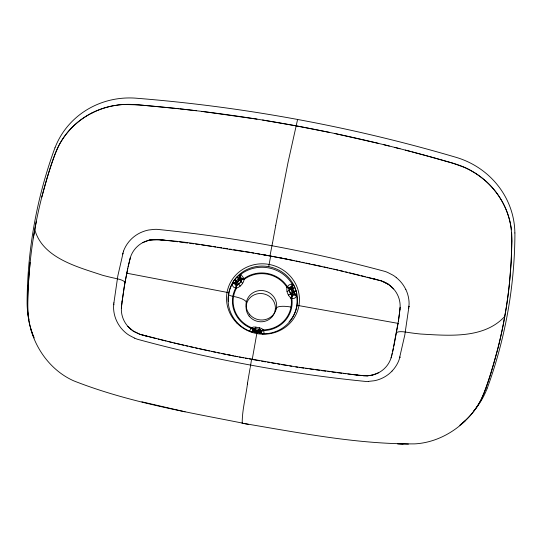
<?xml version="1.0" encoding="UTF-8"?>
<svg xmlns="http://www.w3.org/2000/svg" width="542" height="542" viewBox="0 0 542 542"><rect width="100%" height="100%" fill="white"/><g stroke="black" fill="none" stroke-linecap="round" stroke-linejoin="round"><path stroke-width="0.81" d="M246.292 304.977L246.305 302.463A13.909 3.869 10.1 0 0 233.575 296.447M511.844 240.926L511.242 228.805A79.667 76.517 14.2 0 0 484.541 180.012M511.838 241.258L511.153 261.874L509.433 283.452A493.491 473.891 14.7 0 1 506.181 308.127L503.24 324.644A493.491 473.891 14.7 0 1 497.746 348.899C492.827 366.378 488.437 384.264 480.551 400.701M241.827 279.245L241.407 278.032L240.723 278.392A3.259 0.705 -49.1 0 1 240.465 278.825L240.363 278.988A3.116 0.677 -49.1 0 1 239.896 279.638A1.396 1.341 14.6 0 1 239.781 279.794L237.437 282.463A1.402 1.341 14.6 0 1 237.301 282.606A3.116 0.583 -42.4 0 1 236.671 283.202L236.508 283.351A3.259 0.61 -42.4 0 1 236.007 283.771C234.429 284.746 236.251 285.749 237.281 284.95C241.298 284.184 240.336 277.985 244.171 279.394A29.193 28.035 14.6 0 1 286.955 287.301C288.405 289.455 289.936 286 290.675 287.619A3.259 0.589 70.3 0 0 290.769 288.127L290.817 288.31A3.116 0.562 70.3 0 0 291.027 289.089A1.402 1.348 14.6 0 0 291.088 289.279L292.355 292.612A1.396 1.341 14.6 0 0 292.436 292.795A3.116 0.481 63.6 0 0 292.815 293.574L292.917 293.771A3.259 0.501 63.6 0 0 293.222 294.34C292.992 299.001 287.49 289.855 289.34 287.883L286.962 287.294L289.353 287.87L289.279 290.255L290.749 293.994L292.219 295.458L291.115 298.188A5.4 5.183 14.6 0 0 291.874 298.459C297.023 299.448 297.45 293.778 295.763 290.363A32.032 30.569 -61.6 0 0 294.631 287.368C293.73 282.829 289.597 283.554 287.375 286.616A5.42 5.21 14.6 0 0 286.969 287.274L289.293 288.019M244.171 279.374L241.82 279.083L244.171 279.367C243.67 283.215 240.269 287.036 236.549 288.1A5.413 5.196 14.6 0 1 235.716 288.08C230.492 287.125 232.511 281.711 235.181 279.171A32.032 30.162 84.6 0 1 237.281 276.772L240.865 274.394L244.015 278.608A5.4 5.183 14.6 0 1 244.171 279.367C240.709 278.134 242.172 281.982 239.32 283.425C237.816 285.167 235.445 285.153 236.515 288.1A29.193 28.035 14.6 0 0 251.576 327.686L253.08 329.15L255.668 328.628L259.726 329.407L261.63 330.695L263.351 329.888A5.413 5.196 14.6 0 1 263.744 330.566L264.062 333.648L262.396 333.574M236.475 285.397L236.522 288.1L236.671 285.126M399.955 309.292L400.118 307.267A26.964 25.894 14.6 0 0 393.668 288.988A27.181 25.914 18.8 0 0 390.931 286.278A26.944 25.657 19.1 0 0 387.035 283.398M236.488 285.397L236.542 288.1M262.68 333.696A2.595 2.297 -62.5 0 1 260.661 332.686C257.308 329.658 258.778 334.644 262.043 333.465M130.541 329.028A27.181 26.253 9.7 0 1 127.81 326.318A26.964 25.894 14.6 0 1 121.374 308.025L121.544 305.959M254.34 332.009L255.39 332.036L255.201 328.574M297.585 119.484L288.012 162.525L275.743 225.242M30.122 262.484C28.685 280.614 26.605 298.947 28.313 317.131M393.296 348.784L391.595 356.04L391.798 355.159M121.367 308.025L122.065 301.637M400.118 307.267L399.413 313.764M113.908 302.809L113.556 306.935A34.979 33.618 13.9 0 0 116.801 321.284A34.126 32.872 12.1 0 0 126.428 333.364A32.899 31.68 12.2 0 0 129.755 335.606L134.687 338.161M122.065 301.609L122.113 301.23M122.167 300.83L124.951 282.551L127.831 268.107M399.325 314.462L398.573 320.037M398.37 321.426L399.976 309.116M398.458 320.83L392.645 351.636M398.106 323.222L393.885 346.142M236.055 285.187L235.716 288.08A29.939 28.746 14.6 0 0 250.953 328.201A2.595 0.623 46.3 0 0 252.85 329.421L255.668 328.628L255.465 329.942A1.396 1.341 14.6 0 0 255.262 329.922A3.116 1.795 5.5 0 0 254.394 329.882L254.178 329.895A3.259 1.877 5.4 0 0 253.554 329.99L252.538 330.017L252.85 329.421M257.003 332.49L252.213 359.529M33.367 237.809L36.314 221.292M129.863 259.381L129.301 261.725M253.08 329.15L251.569 327.693L253.561 327.036L255.831 327.131L255.621 328.642M247.552 383.113C245.953 396.344 242.091 409.989 242.22 423.2C299.259 432.685 356.704 444.338 414.752 443.878C433.925 442.841 452.069 433.769 465.673 420.416M127.607 269.15L124.118 287.395L121.537 306.061M250.241 367.537L251.583 359.238L249.496 358.973M261.291 330.518L261.766 331.67L260.817 331.331A3.259 1.883 13.8 0 0 260.282 331.026L260.099 330.979A3.116 1.809 13.8 0 0 259.266 330.661A1.402 1.348 14.6 0 0 259.069 330.606L259.537 327.815L255.831 327.131M270.654 256.109L268.73 266.664M272.45 243.141L269.977 255.946L261.901 254.476M294.685 293.872A1.985 0.772 -25 0 1 294.137 294.306L293.398 294.726L296.345 295.058A2.595 1.023 -4.4 0 1 296.589 295.315L296.562 295.017A2.595 1.863 0.5 0 0 294.868 293.635L292.273 286.799L290.593 287.328L291.942 286.142A2.595 1.938 -43.7 0 0 292.334 284.123L292.49 284.272A2.595 2.419 -65.2 0 1 292.273 286.799L292.172 288.669L293.324 291.82L292.436 292.795A1.856 0.379 -29.2 0 0 290.749 293.994M127.776 268.365L129.125 262.477M128.122 266.8L128.847 263.656M128.861 263.581L128.989 263.053M129.111 262.524L130.405 257.423A26.964 25.894 14.6 0 1 142.763 242.62A27.181 25.941 9.8 0 1 146.265 241.061A26.944 25.684 9.3 0 1 150.906 239.767C184.043 239.923 216.983 248.094 249.808 252.355M392.184 353.567L391.995 354.36M240.045 276.555L240.817 278.107L240.438 277.558A2.595 1.999 63 0 1 240.113 276.82L240.025 276.583A2.595 1.999 63 0 1 240.438 274.537L240.255 274.625A2.595 2.459 84.4 0 0 239.537 277.057L234.849 282.816A1.985 0.799 45.6 0 0 235.187 283.405L235.695 284.062L232.891 283.33A2.595 0.996 26.3 0 0 232.593 283.493L232.728 283.215A2.595 1.85 22.9 0 1 234.747 282.524L236.556 281.63L236.149 280.932A2.595 0.508 37.2 0 1 234.93 279.496M129.884 259.327L130.405 257.423M391.602 355.972L391.087 357.869A26.964 25.894 14.6 0 1 378.722 372.679A27.181 26.226 20.1 0 1 375.24 374.244A26.944 26.03 20.8 0 1 370.586 375.443L365.769 375.857L359.827 375.369M41.809 197.037C46.727 179.558 51.117 161.672 59.003 145.236A79.728 76.571 15 0 1 92.059 112.905M391.087 357.869L391.636 355.87M292.497 296.162L291.874 298.459A29.939 28.746 14.6 0 1 263.744 330.566A2.595 0.562 -25.8 0 1 261.623 331.04M259.001 331.535L255.235 330.837L254.916 332.138M123.515 251.129L117.844 275.81L113.895 302.903M253.344 329.048L251.556 327.7A5.4 5.183 14.6 0 0 250.953 328.201L249.666 330.993L251.075 331.548A2.595 2.243 84.6 0 0 253.277 331.318L258.839 331.961L258.968 331.609M286.955 287.301C286.129 291.101 287.971 295.857 291.088 298.175L292.158 295.688M292.084 295.37L291.095 298.181A29.193 28.035 14.6 0 1 263.331 329.861L261.4 330.667L263.344 329.882L261.474 330.688L263.337 329.868L261.698 328.54L259.537 327.815M54.986 147.715L54.064 150.222A494.86 475.212 14.6 0 0 27.107 300.925L27.107 303.601A81.354 78.123 14.6 0 0 28.394 316.582M487.007 388.851L487.936 386.344A494.86 475.205 14.6 0 0 514.907 235.641L514.893 232.965M291.61 297.043L292.24 295.465M262.924 333.75A2.595 1.707 -78.1 0 1 261.637 333.296C261.027 330.315 261.122 333.587 258.839 331.961M292.05 295.966L291.108 298.188L291.589 297.036M296.576 306.826L296.989 305.79A1.856 0.515 10.1 0 1 298.94 305.641L398.221 323.398M291.088 298.175L291.25 297.815M258.981 332.89C257.504 332.463 259.713 330.545 259.72 329.407M255.235 330.837L253.216 331.189A1.985 0.4 -79 0 1 253.148 330.803L253.161 330.058L252.118 331.535A2.595 1.619 -80.9 0 1 250.824 331.514M408.729 308.113L409.095 303.899A34.979 33.563 15.2 0 0 405.87 289.55M275.194 310.315L276.434 308.032A13.909 3.869 10.1 0 1 290.979 307.057M253.168 330.132L252.87 330.708M295.763 290.363A2.595 0.569 -17.8 0 1 294.049 291.386L293.324 291.82L294.658 293.872M252.741 330.911L252.118 331.535M511.594 232.281A79.627 76.469 14.6 0 1 511.844 238.887A493.484 473.891 14.6 0 1 504.792 316.399C483.952 339.102 448.668 335.613 420.619 334.028A80.385 22.364 10.1 0 1 410.579 332.815L405.348 332.029A9.268 2.581 10.1 0 0 396.534 332.741M291.955 286.183L291.779 286.366A2.595 1.938 -43.7 0 1 291.21 286.942L290.668 287.314M242.355 423.072C185.798 411.873 127.797 402.11 73.793 380.87C52.425 371.392 36.91 351.311 30.731 329.008M236.556 281.63C239.374 281.603 238.622 275.343 240.817 278.107M294.624 287.368A2.595 0.623 -23.8 0 1 292.992 288.615L291.027 289.089A1.856 0.467 -12.3 0 0 289.157 289.807M292.897 288.351L292.172 288.669L292.897 288.351A2.595 0.732 -25.1 0 0 294.462 286.996M294.15 291.65L293.5 292.152L294.15 291.65A2.595 0.454 -16.6 0 0 295.885 290.756M263.337 329.868C261.515 331.819 260.397 328.967 258.378 329.143M293.927 291.44L293.324 291.82M408.749 307.937L404.806 335.017L399.129 359.705A34.979 33.604 14.9 0 1 392.042 371.053M142.763 242.62L149.192 240.174L158.203 239.476M237.41 356.677L234.93 356.189L295.736 366.853L356.175 374.976L367.029 375.857L372.293 375.125L378.722 372.679M296.047 294.895L294.401 294.638M149.192 240.174L154.456 239.435M367.029 375.857L372.293 375.125M368.553 381.378L374.061 380.775A32.899 31.707 17.9 0 0 377.943 379.834A34.126 32.852 17.4 0 0 392.056 371.074M157.207 239.395L165.31 240.316L159.829 239.693M251.075 331.548L253.771 331.887M408.431 444.108L397.476 443.769L403.092 444.034M293.466 294.685L294.137 294.645M363.303 375.742L364.299 375.816M178.535 108.705L139.253 104.918L124.193 104.47A71.876 68.82 13.8 0 0 117.716 105.04L112.75 105.853A81.32 78.136 14.9 0 0 100.88 109.132A79.403 76.246 14.5 0 0 92.072 112.932M235.032 283.723L235.655 284.001M179.903 108.854L196.299 110.724M357.828 375.145L347.849 373.994M356.175 374.976L361.663 375.592M165.669 240.323L177.647 241.759M343.852 373.506L345.85 373.75M201.773 111.381L257.037 119.145M341.853 373.262L337.849 372.761M179.646 242.01L187.64 243.019M331.853 371.995L335.85 372.51M189.639 243.283L193.636 243.812M327.856 371.466L329.854 371.731M195.642 244.076L199.639 244.625M321.853 370.653L325.85 371.202M201.644 244.896L211.651 246.319M319.848 370.382L315.844 369.82M313.845 369.536L309.834 368.96M213.656 246.617L215.662 246.908M305.83 368.377L307.836 368.668M303.825 368.079L299.814 367.476M217.667 247.206L221.678 247.809M223.683 248.121L227.694 248.737M295.803 366.859L297.809 367.171M229.7 249.056L231.712 249.374M289.78 365.918L291.786 366.236M233.717 249.693L243.771 251.339M287.768 365.599L281.738 364.624M262.599 120.033L296.047 125.839L329.367 132.377M277.721 363.953L279.733 364.292M245.783 251.671L271.996 256.319M271.684 362.937L275.709 363.621M251.82 252.701L253.832 253.053M267.653 362.239L269.665 362.591M255.851 253.405L259.882 254.117M261.603 361.182L265.641 361.893M292.876 288.669L292.389 288.954M257.057 360.362L259.591 360.816M263.92 254.842L265.932 255.207M253.534 359.719L257.572 360.457M255.465 329.942L259.069 330.606M269.977 255.946L294.096 260.6M274.015 256.698L282.064 258.229M245.458 358.215L247.477 358.594M242.105 423.173L248.365 424.352M239.422 357.063L243.446 357.835M281.047 258.033L286.562 259.103M286.081 259.015L335.694 269.584L381.317 280.878L388.492 284.394L393.668 288.988M227.389 354.692L235.404 356.284M199.524 348.804L233.399 355.891M229.388 355.091L231.393 355.491M296.101 261.007L300.092 261.82M225.391 354.285L221.393 353.472M302.09 262.233L304.082 262.646M217.403 352.646L219.402 353.059M306.074 263.066L310.058 263.907M126.455 273.141L227.051 292.362A1.856 0.515 10.1 0 1 228.751 293.181L228.609 294.265A4.634 1.287 10.1 0 0 232.85 296.318M215.411 352.225L211.434 351.385M334.875 133.528L378.519 143.4M312.043 264.327L316.013 265.18M209.442 350.959L174.991 343.174L140.168 334.414L132.993 330.898L127.817 326.311M317.998 265.614L321.962 266.481M327.896 267.802L323.94 266.921M195.567 347.923L197.545 348.364M193.596 347.483L189.646 346.589M329.875 268.249L331.846 268.697M337.761 270.052L333.818 269.144M185.703 345.681L187.674 346.135M141.916 401.832L185.093 411.818M183.731 345.227L173.901 342.91M339.732 270.512L343.662 271.434M345.633 271.901L347.591 272.362M349.556 272.836L359.353 275.221M171.936 342.442L168.013 341.494M166.055 341.013L158.23 339.075M383.926 144.714L389.291 146.035M361.311 275.702L365.22 276.677M367.171 277.165L376.914 279.638M394.644 147.377L399.989 148.732M156.272 338.587L142.783 335.146M373.357 278.764L381.737 280.959L387.022 283.419M405.321 150.107L410.64 151.496M146.536 336.101L139.775 334.251L134.477 331.826A26.944 26.057 9.1 0 1 130.561 329.001M411.967 151.848L428.065 156.184M429.393 156.55L452.719 163.156L464.311 167.322A71.876 68.807 15.1 0 1 470.171 170.174L474.541 172.708A81.32 78.129 14.4 0 1 484.514 180.039M140.249 334.407L141.205 334.699M380.301 280.519L381.263 280.803M253.094 329.136L251.549 327.707L253.189 329.15L251.82 327.998M383.824 281.82L388.492 284.394M234.794 283.622L233.202 283.283M236.149 280.932L236.529 281.569M255.262 330.972L255.268 331.304M238.46 278.29L239.002 278.839L238.46 278.29A2.595 0.793 45.4 0 1 237.565 276.488M261.637 333.296L261.251 332.483M261.122 331.602L261.203 332.246M34.763 229.537C42.486 258.202 77.852 266.942 102.438 275.234A80.385 22.351 10.1 0 0 112.167 277.66L117.296 278.798A9.268 2.581 10.1 0 1 124.951 282.551M368.56 381.392A38.387 35.515 10.8 0 1 365.708 381.446C288.622 373.743 212.078 359.637 137.343 339.231A38.387 35.46 16 0 1 134.694 338.147M396.222 277.463A32.899 31.497 16.9 0 0 392.93 275.153L387.977 272.606A38.387 37.811 11.4 0 0 385.328 271.528C310.552 251.271 234.042 237.118 156.963 229.334A38.387 37.771 22.8 0 0 154.111 229.395L148.596 230.025A32.899 31.47 11.6 0 0 144.728 231.028A34.126 32.683 12 0 0 130.608 239.788A34.979 33.577 14.3 0 0 123.508 251.122M396.188 277.497A34.126 32.669 16.9 0 1 405.836 289.563M293.459 294.963A2.595 1.24 -2.9 0 1 296.623 295.81A34.566 33.197 14.6 0 1 263.317 333.831A2.595 1.883 -76.3 0 1 261.339 331.629M289.55 287.524A2.595 0.677 36.1 0 1 287.375 286.616A29.939 28.746 14.6 0 0 244.015 278.608A2.595 0.63 -15.7 0 1 241.752 278.69M241 278.039A2.595 2.134 66.8 0 1 240.75 274.381A34.566 33.197 14.6 0 1 292.091 283.873A2.595 2.08 -47.7 0 1 290.512 287.192M228.345 301.338A34.708 33.326 14.6 0 1 273.676 267.951A34.708 33.326 14.6 0 1 289.123 321.765M259.821 332.707A34.708 33.326 14.6 0 1 258.69 332.571M256.447 332.192A34.708 33.326 14.6 0 1 255.336 331.948M235.553 284.259A2.595 1.22 25.1 0 0 232.376 283.94A34.566 33.197 14.6 0 0 250.411 331.447A2.595 1.802 -82.6 0 0 252.945 330.071M237.281 276.772A2.595 0.684 44.2 0 0 238.277 278.507L239.896 279.638A1.856 0.495 32.6 0 1 241.339 280.973M235.181 279.171A2.595 0.617 38.3 0 0 236.339 280.722L237.301 282.606A1.856 0.427 49.7 0 1 238.405 284.32M480.537 400.701A79.728 76.551 14.2 0 1 460.788 424.461M504.792 316.399A493.484 473.891 14.6 0 1 484.616 391.493A79.627 76.469 14.6 0 1 481.723 398.323M247.348 384.082A80.812 1.714 -79.5 0 1 250.065 368.282M34.2 337.944A79.667 76.483 15 0 1 32.967 334.997M32.676 334.245A79.667 76.483 15 0 1 28.34 317.124M272.551 242.83A80.812 1.66 -79.5 0 1 275.756 225.391M253.507 328.953A1.856 0.522 63.1 0 0 253.554 329.99A3.245 0.901 10.1 0 1 255.214 330.166L259.218 330.911A3.245 0.901 10.1 0 1 260.817 331.331A1.856 0.583 -41.7 0 0 261.169 330.369M241.827 279.408A1.856 1.26 6.6 0 0 240.723 278.392A3.245 0.393 -50.6 0 0 239.693 279.476L237.098 282.436A3.245 0.393 -50.6 0 0 236.007 283.771A1.856 0.556 67.1 0 0 236.854 285.085M242.64 283.303A2.595 0.63 41 0 1 241.102 281.393L241.068 281.345A1.856 0.467 41.2 0 0 239.781 279.794M240.235 286.054A2.595 0.677 41.4 0 1 238.724 284.103L238.731 284.015A1.856 0.467 41.2 0 0 237.437 282.463M291.928 295.261A1.856 0.617 -45.7 0 0 293.222 294.34A3.245 0.508 71.4 0 0 292.68 292.714L291.278 289.008A3.245 0.508 71.4 0 0 290.675 287.619A1.856 1.26 12.1 0 0 289.238 288.175M288.337 294.943A2.595 0.623 -21 0 0 290.512 293.669L290.546 293.595A1.856 0.427 -20.8 0 1 292.355 292.612M287.03 291.508A2.595 0.576 -20.6 0 0 289.225 290.282L289.279 290.255A1.856 0.427 -20.8 0 1 291.088 289.279M258.561 332.829A32.032 25.664 12.1 0 1 255.329 332.232M55.013 147.722A81.368 78.136 14.6 0 1 134.931 98.109C243.676 106.632 351.514 126.53 456.147 157.356A81.354 78.123 14.6 0 1 514.859 232.965M29.004 319.584A81.354 78.123 14.6 0 1 28.685 318.086M486.98 388.838A81.368 78.136 14.6 0 1 473.613 411.121M480.991 399.8A79.627 76.469 14.6 0 1 459.812 425.246M511.343 229.808A79.627 76.469 14.6 0 0 454.196 163.596C412.144 151.299 369.603 140.649 326.684 131.821A1487.98 1428.902 14.6 0 0 265.295 120.473C222.084 113.393 178.582 108.122 134.944 104.613A79.627 76.469 14.6 0 0 116.591 105.202M33.78 337.029A79.627 76.469 14.6 0 1 27.71 307.05A493.484 473.891 14.6 0 1 34.763 229.537A493.484 473.891 14.6 0 1 54.938 154.443A79.627 76.469 14.6 0 1 115.006 105.446M399.813 357.307L399.806 357.652L400.003 356.948L399.813 357.307M122.844 253.182L122.648 253.886L122.844 253.182M113.745 304.441L113.637 304.767L113.691 304.035L113.745 304.441M408.912 306.311L408.959 306.792L408.912 306.311M249.096 316.02A14.702 14.112 14.6 0 0 274.279 313.344A14.702 14.112 14.6 0 0 258.852 293.581A14.702 14.112 14.6 0 0 249.096 316.02M249.367 314.15A15.318 14.715 14.6 0 0 275.566 310.979A15.318 14.715 14.6 0 0 259.178 290.607A15.318 14.715 14.6 0 0 249.367 314.15M237.037 323.222A36.558 35.101 14.6 0 0 298.154 309.015A36.558 35.101 14.6 0 0 253.805 264.774A36.558 35.101 14.6 0 0 237.037 323.222"/></g></svg>
